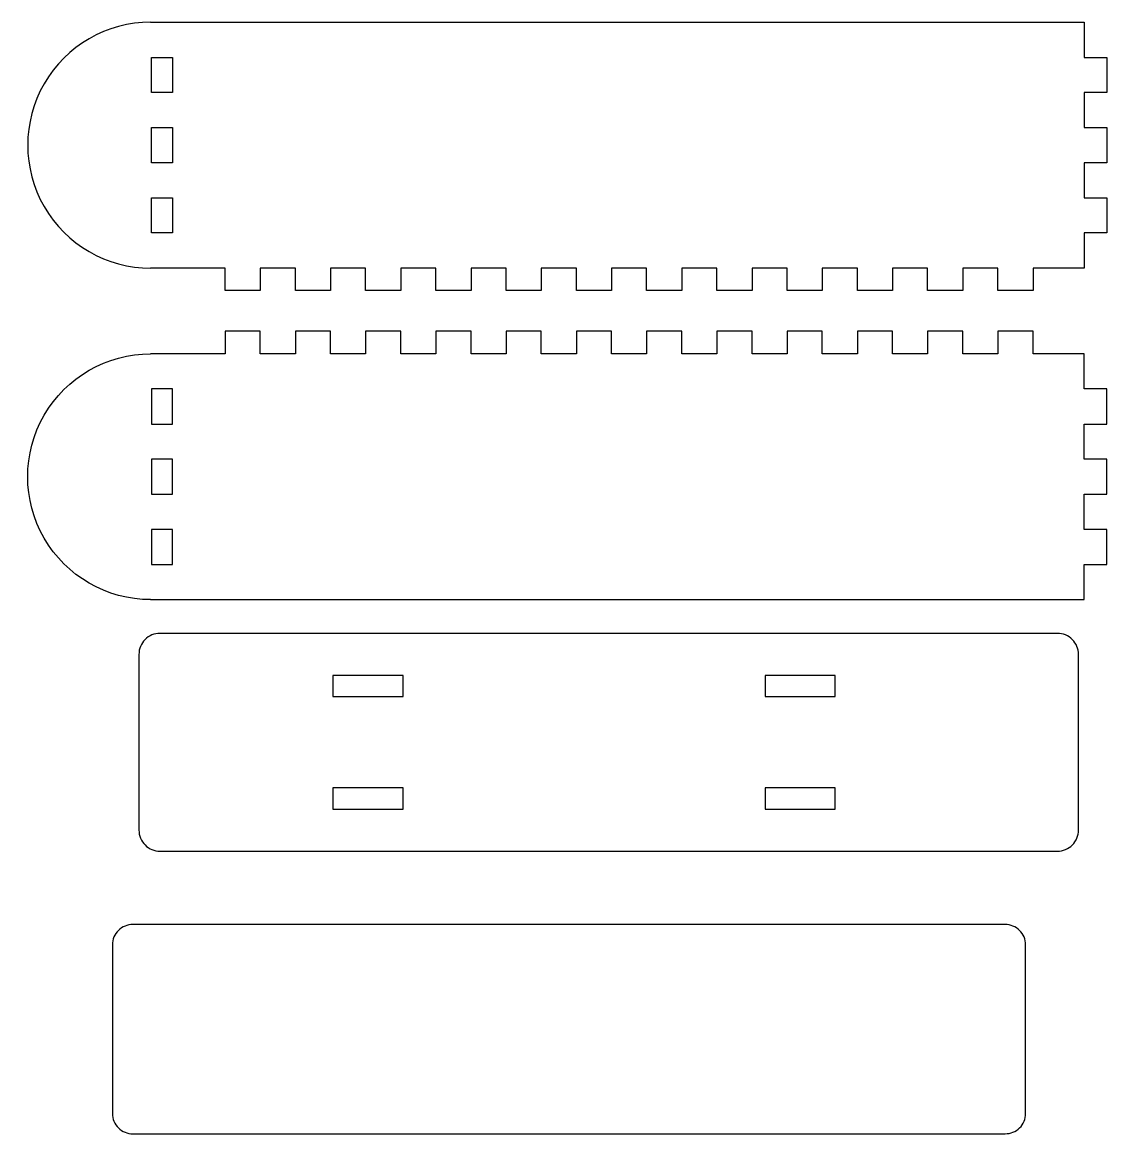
# Model space of a CAD drawing. Extents: x -236 to 261, y -182 to 182.
# Drawn here: x -33.6 to 120.8, y -180.7 to -22.5 of the extents above; entities that cross this region are included whole.
import ezdxf

# ---------------------------------------------------------------- set-up
doc = ezdxf.new("R2010")
doc.units = 0
doc.header["$MEASUREMENT"] = 0
doc.layers.add('CALQUE_PAR_D_FAUT', color=7, linetype='CONTINUOUS')

msp = doc.modelspace()

# ---------------------------------------------------------------- linework, layer by layer
at = {"layer": 'CALQUE_PAR_D_FAUT', "color": 1}
for points, knots in [([(-15.3277, -22.4982), (-21.5798, -22.4982), (-27.357, -25.8336), (-30.4831, -31.2482), (-33.6092, -36.6627), (-33.6092, -43.3336), (-30.4831, -48.7482), (-27.357, -54.1627), (-21.5798, -57.4982), (-15.3277, -57.4982)], [0, 0, 0, 0, 0.33333333, 0.33333333, 0.33333333, 0.66666667, 0.66666667, 0.66666667, 1, 1, 1, 1]), ([(-15.3277, -22.4982), (-15.3277, -22.4982), (117.5723, -22.4982), (117.5723, -22.4982), (117.5723, -22.4982), (117.5723, -27.4982), (117.5723, -27.4982), (117.5723, -27.4982), (120.7723, -27.4982), (120.7723, -27.4982), (120.7723, -27.4982), (120.7723, -32.4982), (120.7723, -32.4982), (120.7723, -32.4982), (117.5723, -32.4982), (117.5723, -32.4982), (117.5723, -32.4982), (117.5723, -37.4982), (117.5723, -37.4982), (117.5723, -37.4982), (120.7723, -37.4982), (120.7723, -37.4982), (120.7723, -37.4982), (120.7723, -42.4982), (120.7723, -42.4982), (120.7723, -42.4982), (117.5723, -42.4982), (117.5723, -42.4982), (117.5723, -42.4982), (117.5723, -47.4982), (117.5723, -47.4982), (117.5723, -47.4982), (120.7723, -47.4982), (120.7723, -47.4982), (120.7723, -47.4982), (120.7723, -52.4982), (120.7723, -52.4982), (120.7723, -52.4982), (117.5723, -52.4982), (117.5723, -52.4982), (117.5723, -52.4982), (117.5723, -57.4982), (117.5723, -57.4982), (117.5723, -57.4982), (110.2723, -57.4982), (110.2723, -57.4982), (110.2723, -57.4982), (110.2723, -60.6982), (110.2723, -60.6982), (110.2723, -60.6982), (105.2723, -60.6982), (105.2723, -60.6982), (105.2723, -60.6982), (105.2723, -57.4982), (105.2723, -57.4982), (105.2723, -57.4982), (100.2723, -57.4982), (100.2723, -57.4982), (100.2723, -57.4982), (100.2723, -60.6982), (100.2723, -60.6982), (100.2723, -60.6982), (95.2723, -60.6982), (95.2723, -60.6982), (95.2723, -60.6982), (95.2723, -57.4982), (95.2723, -57.4982), (95.2723, -57.4982), (90.2723, -57.4982), (90.2723, -57.4982), (90.2723, -57.4982), (90.2723, -60.6982), (90.2723, -60.6982), (90.2723, -60.6982), (85.2723, -60.6982), (85.2723, -60.6982), (85.2723, -60.6982), (85.2723, -57.4982), (85.2723, -57.4982), (85.2723, -57.4982), (80.2723, -57.4982), (80.2723, -57.4982), (80.2723, -57.4982), (80.2723, -60.6982), (80.2723, -60.6982), (80.2723, -60.6982), (75.2723, -60.6982), (75.2723, -60.6982), (75.2723, -60.6982), (75.2723, -57.4982), (75.2723, -57.4982), (75.2723, -57.4982), (70.2723, -57.4982), (70.2723, -57.4982), (70.2723, -57.4982), (70.2723, -60.6982), (70.2723, -60.6982), (70.2723, -60.6982), (65.2723, -60.6982), (65.2723, -60.6982), (65.2723, -60.6982), (65.2723, -57.4982), (65.2723, -57.4982), (65.2723, -57.4982), (60.2723, -57.4982), (60.2723, -57.4982), (60.2723, -57.4982), (60.2723, -60.6982), (60.2723, -60.6982), (60.2723, -60.6982), (55.2723, -60.6982), (55.2723, -60.6982), (55.2723, -60.6982), (55.2723, -57.4982), (55.2723, -57.4982), (55.2723, -57.4982), (50.2723, -57.4982), (50.2723, -57.4982), (50.2723, -57.4982), (50.2723, -60.6982), (50.2723, -60.6982), (50.2723, -60.6982), (45.2723, -60.6982), (45.2723, -60.6982), (45.2723, -60.6982), (45.2723, -57.4982), (45.2723, -57.4982), (45.2723, -57.4982), (40.2723, -57.4982), (40.2723, -57.4982), (40.2723, -57.4982), (40.2723, -60.6982), (40.2723, -60.6982), (40.2723, -60.6982), (35.2723, -60.6982), (35.2723, -60.6982), (35.2723, -60.6982), (35.2723, -57.4982), (35.2723, -57.4982), (35.2723, -57.4982), (30.2723, -57.4982), (30.2723, -57.4982), (30.2723, -57.4982), (30.2723, -60.6982), (30.2723, -60.6982), (30.2723, -60.6982), (25.2723, -60.6982), (25.2723, -60.6982), (25.2723, -60.6982), (25.2723, -57.4982), (25.2723, -57.4982), (25.2723, -57.4982), (20.2723, -57.4982), (20.2723, -57.4982), (20.2723, -57.4982), (20.2723, -60.6982), (20.2723, -60.6982), (20.2723, -60.6982), (15.2723, -60.6982), (15.2723, -60.6982), (15.2723, -60.6982), (15.2723, -57.4982), (15.2723, -57.4982), (15.2723, -57.4982), (10.2723, -57.4982), (10.2723, -57.4982), (10.2723, -57.4982), (10.2723, -60.6982), (10.2723, -60.6982), (10.2723, -60.6982), (5.2723, -60.6982), (5.2723, -60.6982), (5.2723, -60.6982), (5.2723, -57.4982), (5.2723, -57.4982), (5.2723, -57.4982), (0.2723, -57.4982), (0.2723, -57.4982), (0.2723, -57.4982), (0.2723, -60.6982), (0.2723, -60.6982), (0.2723, -60.6982), (-4.7277, -60.6982), (-4.7277, -60.6982), (-4.7277, -60.6982), (-4.7277, -57.4982), (-4.7277, -57.4982), (-4.7277, -57.4982), (-15.3277, -57.4982), (-15.3277, -57.4982)], [0, 0, 0, 0, 0.01587302, 0.01587302, 0.01587302, 0.03174603, 0.03174603, 0.03174603, 0.04761905, 0.04761905, 0.04761905, 0.06349206, 0.06349206, 0.06349206, 0.07936508, 0.07936508, 0.07936508, 0.0952381, 0.0952381, 0.0952381, 0.11111111, 0.11111111, 0.11111111, 0.12698413, 0.12698413, 0.12698413, 0.14285714, 0.14285714, 0.14285714, 0.15873016, 0.15873016, 0.15873016, 0.17460317, 0.17460317, 0.17460317, 0.19047619, 0.19047619, 0.19047619, 0.20634921, 0.20634921, 0.20634921, 0.22222222, 0.22222222, 0.22222222, 0.23809524, 0.23809524, 0.23809524, 0.25396825, 0.25396825, 0.25396825, 0.26984127, 0.26984127, 0.26984127, 0.28571429, 0.28571429, 0.28571429, 0.3015873, 0.3015873, 0.3015873, 0.31746032, 0.31746032, 0.31746032, 0.33333333, 0.33333333, 0.33333333, 0.34920635, 0.34920635, 0.34920635, 0.36507937, 0.36507937, 0.36507937, 0.38095238, 0.38095238, 0.38095238, 0.3968254, 0.3968254, 0.3968254, 0.41269841, 0.41269841, 0.41269841, 0.42857143, 0.42857143, 0.42857143, 0.44444444, 0.44444444, 0.44444444, 0.46031746, 0.46031746, 0.46031746, 0.47619048, 0.47619048, 0.47619048, 0.49206349, 0.49206349, 0.49206349, 0.50793651, 0.50793651, 0.50793651, 0.52380952, 0.52380952, 0.52380952, 0.53968254, 0.53968254, 0.53968254, 0.55555556, 0.55555556, 0.55555556, 0.57142857, 0.57142857, 0.57142857, 0.58730159, 0.58730159, 0.58730159, 0.6031746, 0.6031746, 0.6031746, 0.61904762, 0.61904762, 0.61904762, 0.63492063, 0.63492063, 0.63492063, 0.65079365, 0.65079365, 0.65079365, 0.66666667, 0.66666667, 0.66666667, 0.68253968, 0.68253968, 0.68253968, 0.6984127, 0.6984127, 0.6984127, 0.71428571, 0.71428571, 0.71428571, 0.73015873, 0.73015873, 0.73015873, 0.74603175, 0.74603175, 0.74603175, 0.76190476, 0.76190476, 0.76190476, 0.77777778, 0.77777778, 0.77777778, 0.79365079, 0.79365079, 0.79365079, 0.80952381, 0.80952381, 0.80952381, 0.82539683, 0.82539683, 0.82539683, 0.84126984, 0.84126984, 0.84126984, 0.85714286, 0.85714286, 0.85714286, 0.87301587, 0.87301587, 0.87301587, 0.88888889, 0.88888889, 0.88888889, 0.9047619, 0.9047619, 0.9047619, 0.92063492, 0.92063492, 0.92063492, 0.93650794, 0.93650794, 0.93650794, 0.95238095, 0.95238095, 0.95238095, 0.96825397, 0.96825397, 0.96825397, 0.98412698, 0.98412698, 0.98412698, 1, 1, 1, 1]), ([(-12.2277, -32.4982), (-12.2277, -32.4982), (-12.2277, -27.4982), (-12.2277, -27.4982), (-12.2277, -27.4982), (-15.2277, -27.4982), (-15.2277, -27.4982), (-15.2277, -27.4982), (-15.2277, -32.4982), (-15.2277, -32.4982), (-15.2277, -32.4982), (-12.2277, -32.4982), (-12.2277, -32.4982), (-12.2277, -32.4982), (-12.2277, -32.4982), (-12.2277, -32.4982)], [0, 0, 0, 0, 0.2, 0.2, 0.2, 0.4, 0.4, 0.4, 0.6, 0.6, 0.6, 0.8, 0.8, 0.8, 1, 1, 1, 1]), ([(-12.2277, -42.4982), (-12.2277, -42.4982), (-12.2277, -37.4982), (-12.2277, -37.4982), (-12.2277, -37.4982), (-15.2277, -37.4982), (-15.2277, -37.4982), (-15.2277, -37.4982), (-15.2277, -42.4982), (-15.2277, -42.4982), (-15.2277, -42.4982), (-12.2277, -42.4982), (-12.2277, -42.4982), (-12.2277, -42.4982), (-12.2277, -42.4982), (-12.2277, -42.4982)], [0, 0, 0, 0, 0.2, 0.2, 0.2, 0.4, 0.4, 0.4, 0.6, 0.6, 0.6, 0.8, 0.8, 0.8, 1, 1, 1, 1]), ([(-12.2277, -52.4982), (-12.2277, -52.4982), (-12.2277, -47.4982), (-12.2277, -47.4982), (-12.2277, -47.4982), (-15.2277, -47.4982), (-15.2277, -47.4982), (-15.2277, -47.4982), (-15.2277, -52.4982), (-15.2277, -52.4982), (-15.2277, -52.4982), (-12.2277, -52.4982), (-12.2277, -52.4982), (-12.2277, -52.4982), (-12.2277, -52.4982), (-12.2277, -52.4982)], [0, 0, 0, 0, 0.2, 0.2, 0.2, 0.4, 0.4, 0.4, 0.6, 0.6, 0.6, 0.8, 0.8, 0.8, 1, 1, 1, 1]), ([(-15.3277, -104.6982), (-15.3277, -104.6982), (117.5723, -104.6982), (117.5723, -104.6982), (117.5723, -104.6982), (117.5723, -99.6982), (117.5723, -99.6982), (117.5723, -99.6982), (120.7723, -99.6982), (120.7723, -99.6982), (120.7723, -99.6982), (120.7723, -94.6982), (120.7723, -94.6982), (120.7723, -94.6982), (117.5723, -94.6982), (117.5723, -94.6982), (117.5723, -94.6982), (117.5723, -89.6982), (117.5723, -89.6982), (117.5723, -89.6982), (120.7723, -89.6982), (120.7723, -89.6982), (120.7723, -89.6982), (120.7723, -84.6982), (120.7723, -84.6982), (120.7723, -84.6982), (117.5723, -84.6982), (117.5723, -84.6982), (117.5723, -84.6982), (117.5723, -79.6982), (117.5723, -79.6982), (117.5723, -79.6982), (120.7723, -79.6982), (120.7723, -79.6982), (120.7723, -79.6982), (120.7723, -74.6982), (120.7723, -74.6982), (120.7723, -74.6982), (117.5723, -74.6982), (117.5723, -74.6982), (117.5723, -74.6982), (117.5723, -69.6982), (117.5723, -69.6982), (117.5723, -69.6982), (110.2723, -69.6982), (110.2723, -69.6982), (110.2723, -69.6982), (110.2723, -66.4982), (110.2723, -66.4982), (110.2723, -66.4982), (105.2723, -66.4982), (105.2723, -66.4982), (105.2723, -66.4982), (105.2723, -69.6982), (105.2723, -69.6982), (105.2723, -69.6982), (100.2723, -69.6982), (100.2723, -69.6982), (100.2723, -69.6982), (100.2723, -66.4982), (100.2723, -66.4982), (100.2723, -66.4982), (95.2723, -66.4982), (95.2723, -66.4982), (95.2723, -66.4982), (95.2723, -69.6982), (95.2723, -69.6982), (95.2723, -69.6982), (90.2723, -69.6982), (90.2723, -69.6982), (90.2723, -69.6982), (90.2723, -66.4982), (90.2723, -66.4982), (90.2723, -66.4982), (85.2723, -66.4982), (85.2723, -66.4982), (85.2723, -66.4982), (85.2723, -69.6982), (85.2723, -69.6982), (85.2723, -69.6982), (80.2723, -69.6982), (80.2723, -69.6982), (80.2723, -69.6982), (80.2723, -66.4982), (80.2723, -66.4982), (80.2723, -66.4982), (75.2723, -66.4982), (75.2723, -66.4982), (75.2723, -66.4982), (75.2723, -69.6982), (75.2723, -69.6982), (75.2723, -69.6982), (70.2723, -69.6982), (70.2723, -69.6982), (70.2723, -69.6982), (70.2723, -66.4982), (70.2723, -66.4982), (70.2723, -66.4982), (65.2723, -66.4982), (65.2723, -66.4982), (65.2723, -66.4982), (65.2723, -69.6982), (65.2723, -69.6982), (65.2723, -69.6982), (60.2723, -69.6982), (60.2723, -69.6982), (60.2723, -69.6982), (60.2723, -66.4982), (60.2723, -66.4982), (60.2723, -66.4982), (55.2723, -66.4982), (55.2723, -66.4982), (55.2723, -66.4982), (55.2723, -69.6982), (55.2723, -69.6982), (55.2723, -69.6982), (50.2723, -69.6982), (50.2723, -69.6982), (50.2723, -69.6982), (50.2723, -66.4982), (50.2723, -66.4982), (50.2723, -66.4982), (45.2723, -66.4982), (45.2723, -66.4982), (45.2723, -66.4982), (45.2723, -69.6982), (45.2723, -69.6982), (45.2723, -69.6982), (40.2723, -69.6982), (40.2723, -69.6982), (40.2723, -69.6982), (40.2723, -66.4982), (40.2723, -66.4982), (40.2723, -66.4982), (35.2723, -66.4982), (35.2723, -66.4982), (35.2723, -66.4982), (35.2723, -69.6982), (35.2723, -69.6982), (35.2723, -69.6982), (30.2723, -69.6982), (30.2723, -69.6982), (30.2723, -69.6982), (30.2723, -66.4982), (30.2723, -66.4982), (30.2723, -66.4982), (25.2723, -66.4982), (25.2723, -66.4982), (25.2723, -66.4982), (25.2723, -69.6982), (25.2723, -69.6982), (25.2723, -69.6982), (20.2723, -69.6982), (20.2723, -69.6982), (20.2723, -69.6982), (20.2723, -66.4982), (20.2723, -66.4982), (20.2723, -66.4982), (15.2723, -66.4982), (15.2723, -66.4982), (15.2723, -66.4982), (15.2723, -69.6982), (15.2723, -69.6982), (15.2723, -69.6982), (10.2723, -69.6982), (10.2723, -69.6982), (10.2723, -69.6982), (10.2723, -66.4982), (10.2723, -66.4982), (10.2723, -66.4982), (5.2723, -66.4982), (5.2723, -66.4982), (5.2723, -66.4982), (5.2723, -69.6982), (5.2723, -69.6982), (5.2723, -69.6982), (0.2723, -69.6982), (0.2723, -69.6982), (0.2723, -69.6982), (0.2723, -66.4982), (0.2723, -66.4982), (0.2723, -66.4982), (-4.7277, -66.4982), (-4.7277, -66.4982), (-4.7277, -66.4982), (-4.7277, -69.6982), (-4.7277, -69.6982), (-4.7277, -69.6982), (-15.3277, -69.6982), (-15.3277, -69.6982)], [0, 0, 0, 0, 0.01587302, 0.01587302, 0.01587302, 0.03174603, 0.03174603, 0.03174603, 0.04761905, 0.04761905, 0.04761905, 0.06349206, 0.06349206, 0.06349206, 0.07936508, 0.07936508, 0.07936508, 0.0952381, 0.0952381, 0.0952381, 0.11111111, 0.11111111, 0.11111111, 0.12698413, 0.12698413, 0.12698413, 0.14285714, 0.14285714, 0.14285714, 0.15873016, 0.15873016, 0.15873016, 0.17460317, 0.17460317, 0.17460317, 0.19047619, 0.19047619, 0.19047619, 0.20634921, 0.20634921, 0.20634921, 0.22222222, 0.22222222, 0.22222222, 0.23809524, 0.23809524, 0.23809524, 0.25396825, 0.25396825, 0.25396825, 0.26984127, 0.26984127, 0.26984127, 0.28571429, 0.28571429, 0.28571429, 0.3015873, 0.3015873, 0.3015873, 0.31746032, 0.31746032, 0.31746032, 0.33333333, 0.33333333, 0.33333333, 0.34920635, 0.34920635, 0.34920635, 0.36507937, 0.36507937, 0.36507937, 0.38095238, 0.38095238, 0.38095238, 0.3968254, 0.3968254, 0.3968254, 0.41269841, 0.41269841, 0.41269841, 0.42857143, 0.42857143, 0.42857143, 0.44444444, 0.44444444, 0.44444444, 0.46031746, 0.46031746, 0.46031746, 0.47619048, 0.47619048, 0.47619048, 0.49206349, 0.49206349, 0.49206349, 0.50793651, 0.50793651, 0.50793651, 0.52380952, 0.52380952, 0.52380952, 0.53968254, 0.53968254, 0.53968254, 0.55555556, 0.55555556, 0.55555556, 0.57142857, 0.57142857, 0.57142857, 0.58730159, 0.58730159, 0.58730159, 0.6031746, 0.6031746, 0.6031746, 0.61904762, 0.61904762, 0.61904762, 0.63492063, 0.63492063, 0.63492063, 0.65079365, 0.65079365, 0.65079365, 0.66666667, 0.66666667, 0.66666667, 0.68253968, 0.68253968, 0.68253968, 0.6984127, 0.6984127, 0.6984127, 0.71428571, 0.71428571, 0.71428571, 0.73015873, 0.73015873, 0.73015873, 0.74603175, 0.74603175, 0.74603175, 0.76190476, 0.76190476, 0.76190476, 0.77777778, 0.77777778, 0.77777778, 0.79365079, 0.79365079, 0.79365079, 0.80952381, 0.80952381, 0.80952381, 0.82539683, 0.82539683, 0.82539683, 0.84126984, 0.84126984, 0.84126984, 0.85714286, 0.85714286, 0.85714286, 0.87301587, 0.87301587, 0.87301587, 0.88888889, 0.88888889, 0.88888889, 0.9047619, 0.9047619, 0.9047619, 0.92063492, 0.92063492, 0.92063492, 0.93650794, 0.93650794, 0.93650794, 0.95238095, 0.95238095, 0.95238095, 0.96825397, 0.96825397, 0.96825397, 0.98412698, 0.98412698, 0.98412698, 1, 1, 1, 1]), ([(-15.3277, -104.6982), (-21.5798, -104.6982), (-27.357, -101.3627), (-30.4831, -95.9482), (-33.6092, -90.5336), (-33.6092, -83.8627), (-30.4831, -78.4482), (-27.357, -73.0336), (-21.5798, -69.6982), (-15.3277, -69.6982)], [0, 0, 0, 0, 0.33333333, 0.33333333, 0.33333333, 0.66666667, 0.66666667, 0.66666667, 1, 1, 1, 1]), ([(-12.2277, -74.6982), (-12.2277, -74.6982), (-12.2277, -79.6982), (-12.2277, -79.6982), (-12.2277, -79.6982), (-15.2277, -79.6982), (-15.2277, -79.6982), (-15.2277, -79.6982), (-15.2277, -74.6982), (-15.2277, -74.6982), (-15.2277, -74.6982), (-12.2277, -74.6982), (-12.2277, -74.6982), (-12.2277, -74.6982), (-12.2277, -74.6982), (-12.2277, -74.6982)], [0, 0, 0, 0, 0.2, 0.2, 0.2, 0.4, 0.4, 0.4, 0.6, 0.6, 0.6, 0.8, 0.8, 0.8, 1, 1, 1, 1]), ([(-12.2277, -84.6982), (-12.2277, -84.6982), (-12.2277, -89.6982), (-12.2277, -89.6982), (-12.2277, -89.6982), (-15.2277, -89.6982), (-15.2277, -89.6982), (-15.2277, -89.6982), (-15.2277, -84.6982), (-15.2277, -84.6982), (-15.2277, -84.6982), (-12.2277, -84.6982), (-12.2277, -84.6982), (-12.2277, -84.6982), (-12.2277, -84.6982), (-12.2277, -84.6982)], [0, 0, 0, 0, 0.2, 0.2, 0.2, 0.4, 0.4, 0.4, 0.6, 0.6, 0.6, 0.8, 0.8, 0.8, 1, 1, 1, 1]), ([(-12.2277, -94.6982), (-12.2277, -94.6982), (-12.2277, -99.6982), (-12.2277, -99.6982), (-12.2277, -99.6982), (-15.2277, -99.6982), (-15.2277, -99.6982), (-15.2277, -99.6982), (-15.2277, -94.6982), (-15.2277, -94.6982), (-15.2277, -94.6982), (-12.2277, -94.6982), (-12.2277, -94.6982), (-12.2277, -94.6982), (-12.2277, -94.6982), (-12.2277, -94.6982)], [0, 0, 0, 0, 0.2, 0.2, 0.2, 0.4, 0.4, 0.4, 0.6, 0.6, 0.6, 0.8, 0.8, 0.8, 1, 1, 1, 1]), ([(-14.0017, -140.4982), (-14.7968, -140.4987), (-15.5596, -140.1833), (-16.1222, -139.6214), (-16.6848, -139.0595), (-17.0011, -138.2933), (-17.0017, -137.4982), (-17.0017, -137.4982), (-17.0017, -112.4982), (-17.0017, -112.4982), (-17.0022, -111.703), (-16.6868, -110.9402), (-16.1249, -110.3776), (-15.563, -109.815), (-14.7968, -109.4987), (-14.0017, -109.4982), (-14.0017, -109.4982), (113.7483, -109.4982), (113.7483, -109.4982), (114.5435, -109.4977), (115.3063, -109.813), (115.8689, -110.3749), (116.4315, -110.9368), (116.7478, -111.703), (116.7483, -112.4982), (116.7483, -112.4982), (116.7483, -137.4982), (116.7483, -137.4982), (116.7489, -138.2933), (116.4335, -139.0561), (115.8716, -139.6187), (115.3097, -140.1813), (114.5435, -140.4977), (113.7483, -140.4982), (113.7483, -140.4982), (-14.0017, -140.4982), (-14.0017, -140.4982), (-14.0017, -140.4982), (-14.0017, -140.4982), (-14.0017, -140.4982)], [0, 0, 0, 0, 0.07692308, 0.07692308, 0.07692308, 0.15384615, 0.15384615, 0.15384615, 0.23076923, 0.23076923, 0.23076923, 0.30769231, 0.30769231, 0.30769231, 0.38461538, 0.38461538, 0.38461538, 0.46153846, 0.46153846, 0.46153846, 0.53846154, 0.53846154, 0.53846154, 0.61538462, 0.61538462, 0.61538462, 0.69230769, 0.69230769, 0.69230769, 0.76923077, 0.76923077, 0.76923077, 0.84615385, 0.84615385, 0.84615385, 0.92307692, 0.92307692, 0.92307692, 1, 1, 1, 1]), ([(20.6233, -118.4982), (20.6233, -118.4982), (10.6233, -118.4982), (10.6233, -118.4982), (10.6233, -118.4982), (10.6233, -115.4982), (10.6233, -115.4982), (10.6233, -115.4982), (20.6233, -115.4982), (20.6233, -115.4982), (20.6233, -115.4982), (20.6233, -118.4982), (20.6233, -118.4982), (20.6233, -118.4982), (20.6233, -118.4982), (20.6233, -118.4982)], [0, 0, 0, 0, 0.2, 0.2, 0.2, 0.4, 0.4, 0.4, 0.6, 0.6, 0.6, 0.8, 0.8, 0.8, 1, 1, 1, 1]), ([(82.1233, -118.4982), (82.1233, -118.4982), (72.1233, -118.4982), (72.1233, -118.4982), (72.1233, -118.4982), (72.1233, -115.4982), (72.1233, -115.4982), (72.1233, -115.4982), (82.1233, -115.4982), (82.1233, -115.4982), (82.1233, -115.4982), (82.1233, -118.4982), (82.1233, -118.4982), (82.1233, -118.4982), (82.1233, -118.4982), (82.1233, -118.4982)], [0, 0, 0, 0, 0.2, 0.2, 0.2, 0.4, 0.4, 0.4, 0.6, 0.6, 0.6, 0.8, 0.8, 0.8, 1, 1, 1, 1]), ([(20.6233, -134.4982), (20.6233, -134.4982), (10.6233, -134.4982), (10.6233, -134.4982), (10.6233, -134.4982), (10.6233, -131.4982), (10.6233, -131.4982), (10.6233, -131.4982), (20.6233, -131.4982), (20.6233, -131.4982), (20.6233, -131.4982), (20.6233, -134.4982), (20.6233, -134.4982), (20.6233, -134.4982), (20.6233, -134.4982), (20.6233, -134.4982)], [0, 0, 0, 0, 0.2, 0.2, 0.2, 0.4, 0.4, 0.4, 0.6, 0.6, 0.6, 0.8, 0.8, 0.8, 1, 1, 1, 1]), ([(82.1233, -134.4982), (82.1233, -134.4982), (72.1233, -134.4982), (72.1233, -134.4982), (72.1233, -134.4982), (72.1233, -131.4982), (72.1233, -131.4982), (72.1233, -131.4982), (82.1233, -131.4982), (82.1233, -131.4982), (82.1233, -131.4982), (82.1233, -134.4982), (82.1233, -134.4982), (82.1233, -134.4982), (82.1233, -134.4982), (82.1233, -134.4982)], [0, 0, 0, 0, 0.2, 0.2, 0.2, 0.4, 0.4, 0.4, 0.6, 0.6, 0.6, 0.8, 0.8, 0.8, 1, 1, 1, 1]), ([(-17.8618, -180.7297), (-18.6346, -180.7302), (-19.376, -180.4271), (-19.9229, -179.8871), (-20.4697, -179.3471), (-20.7771, -178.6107), (-20.7777, -177.8466), (-20.7777, -177.8466), (-20.7777, -153.8209), (-20.7777, -153.8209), (-20.7782, -153.0567), (-20.4716, -152.3236), (-19.9255, -151.7829), (-19.3793, -151.2423), (-18.6346, -150.9383), (-17.8618, -150.9378), (-17.8618, -150.9378), (106.3062, -150.9378), (106.3062, -150.9378), (107.0791, -150.9373), (107.8205, -151.2403), (108.3674, -151.7803), (108.9142, -152.3203), (109.2216, -153.0567), (109.2221, -153.8209), (109.2221, -153.8209), (109.2221, -177.8466), (109.2221, -177.8466), (109.2227, -178.6107), (108.9161, -179.3438), (108.37, -179.8845), (107.8238, -180.4252), (107.0791, -180.7292), (106.3062, -180.7297), (106.3062, -180.7297), (-17.8618, -180.7297), (-17.8618, -180.7297), (-17.8618, -180.7297), (-17.8618, -180.7297), (-17.8618, -180.7297)], [0, 0, 0, 0, 0.07692308, 0.07692308, 0.07692308, 0.15384615, 0.15384615, 0.15384615, 0.23076923, 0.23076923, 0.23076923, 0.30769231, 0.30769231, 0.30769231, 0.38461538, 0.38461538, 0.38461538, 0.46153846, 0.46153846, 0.46153846, 0.53846154, 0.53846154, 0.53846154, 0.61538462, 0.61538462, 0.61538462, 0.69230769, 0.69230769, 0.69230769, 0.76923077, 0.76923077, 0.76923077, 0.84615385, 0.84615385, 0.84615385, 0.92307692, 0.92307692, 0.92307692, 1, 1, 1, 1])]:
    msp.add_open_spline(points, degree=3, knots=knots, dxfattribs=at)

doc.saveas('drawing.dxf')
